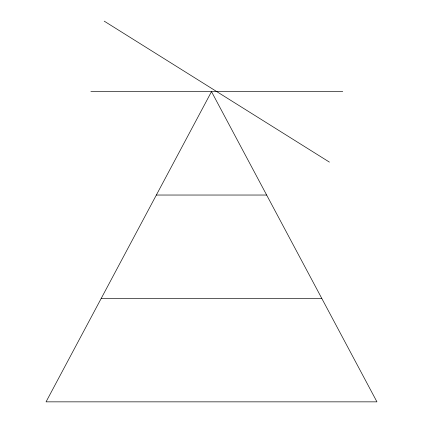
<?xml version="1.0" encoding="UTF-8"?>
<svg xmlns="http://www.w3.org/2000/svg" width="423" height="423" viewBox="0 0 423 423"><rect width="100%" height="100%" fill="white"/><g stroke="black" fill="none" stroke-linecap="round" stroke-linejoin="round"><path stroke-width="0.63" d="M90.887 91.632L342.741 91.632M156.351 195.035L266.649 195.035M101.197 298.442L321.803 298.442M104.217 21.15L329.411 162.109M211.5 91.632L46.049 401.85L376.951 401.85L211.5 91.632"/></g></svg>
